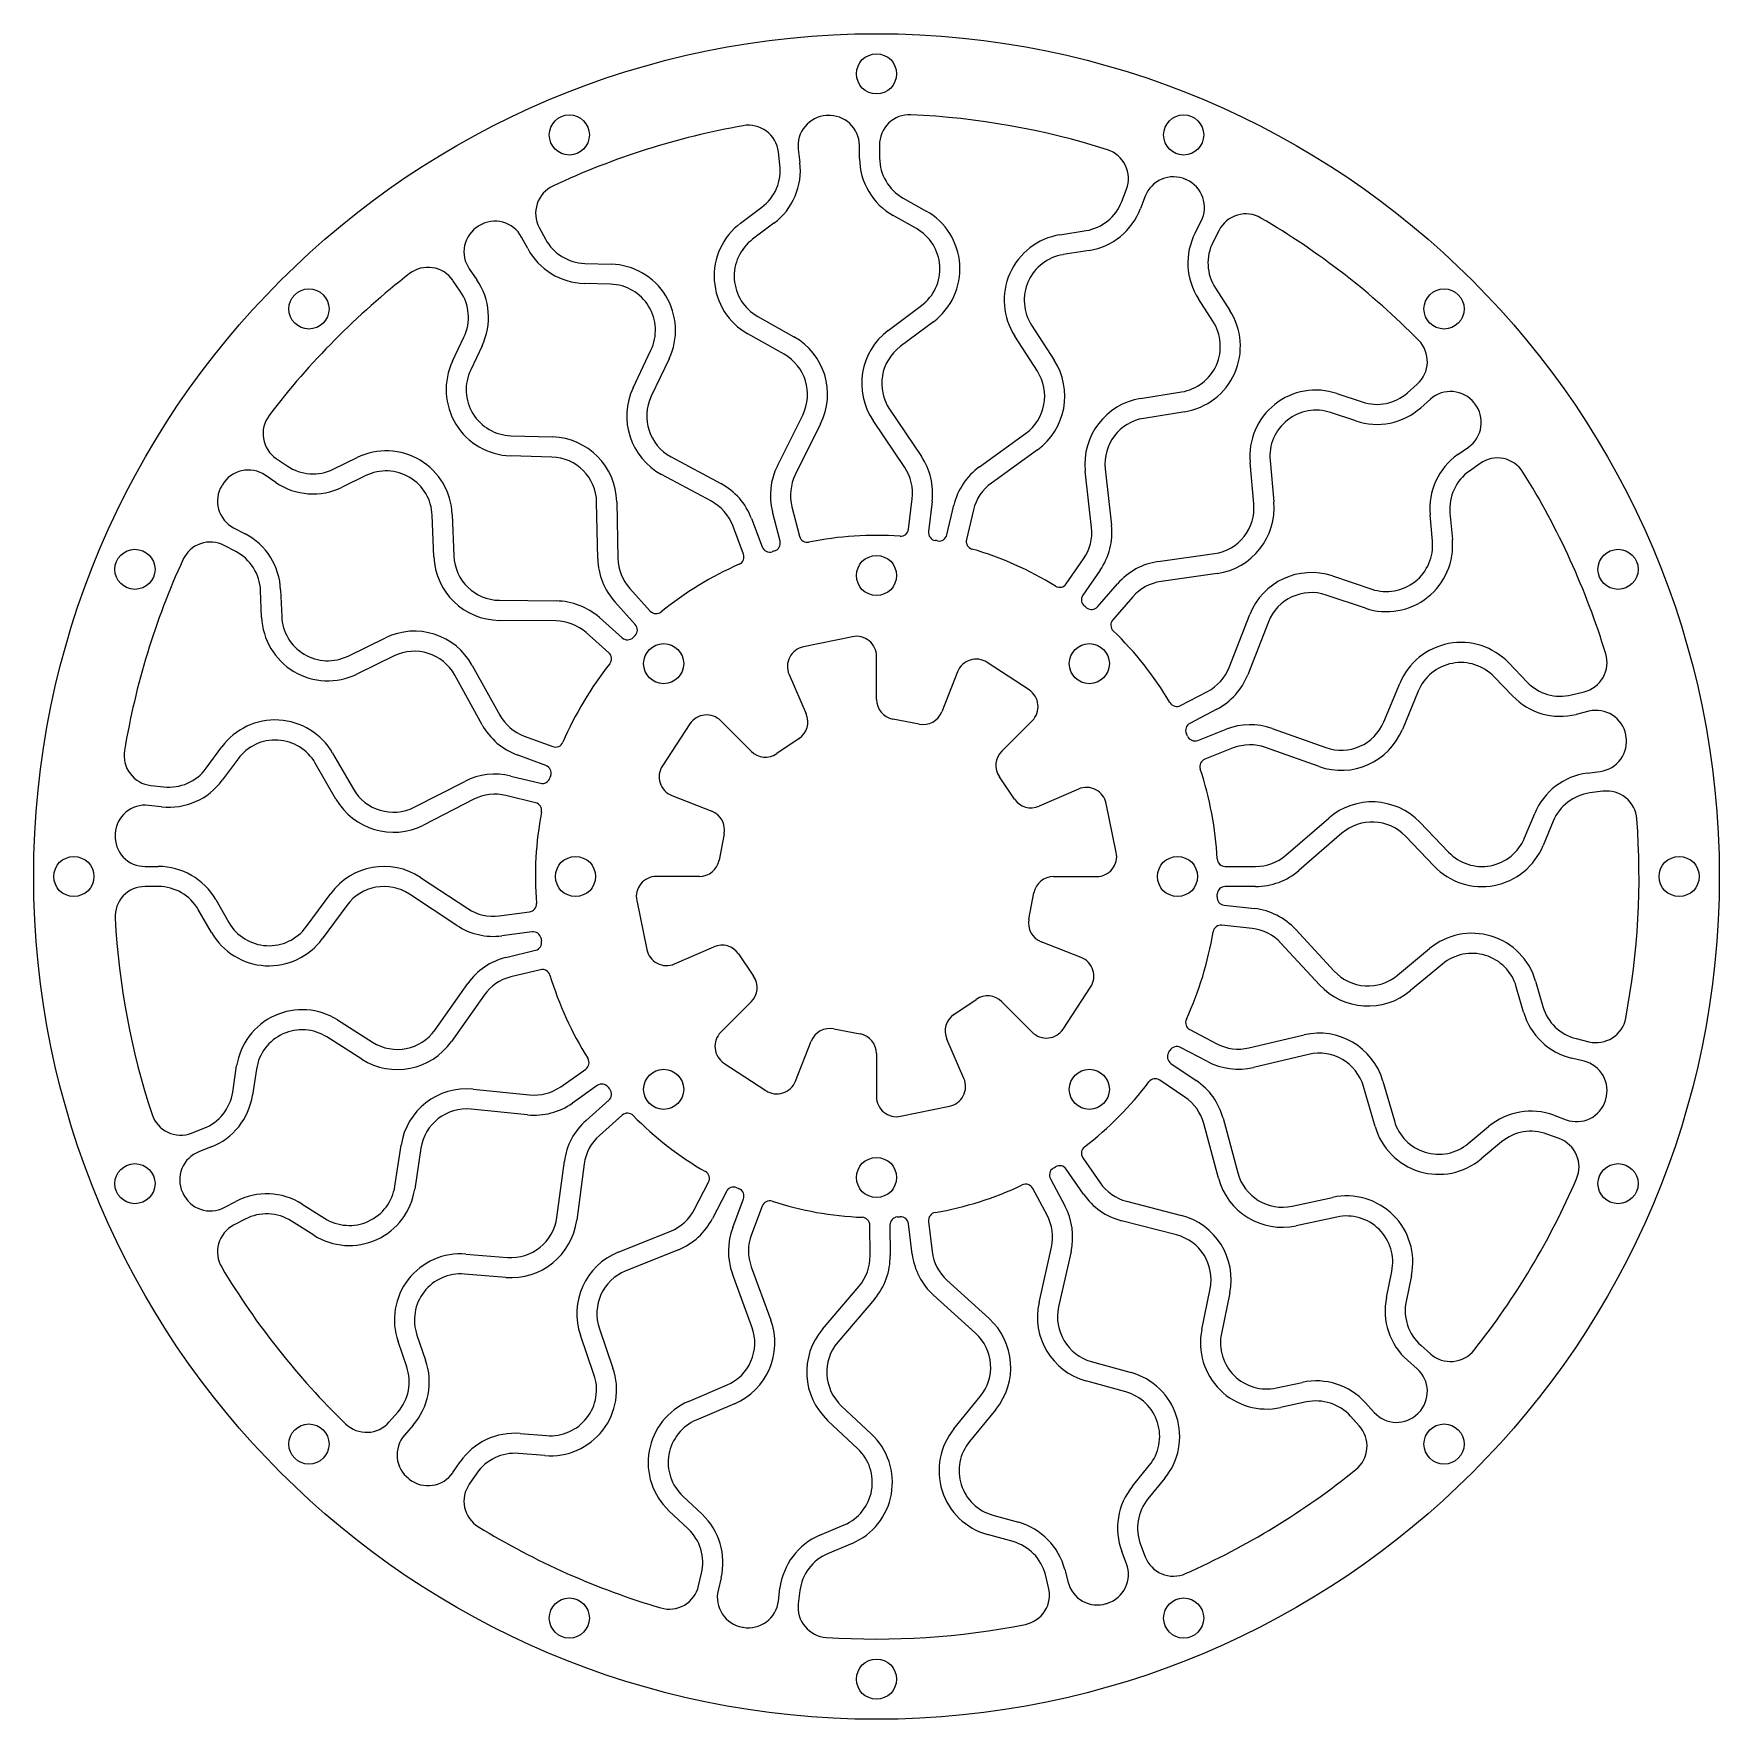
# Model space of a CAD drawing. Header units: metres. Extents: x -42 to 42, y -42 to 42.
import ezdxf

# ---------------------------------------------------------------- set-up
doc = ezdxf.new("R2010")
doc.units = ezdxf.units.M

msp = doc.modelspace()

# ---------------------------------------------------------------- linework, layer by layer
at = {"layer": 'PARAMETRIX'}
for p, q in [((-3.8966, 36.2397), (-3.8177, 35.59)), ((-0.8459, 35.7841), (-0.8523, 36.4386)), ((0.1477, 36.4483), (0.154, 35.7938)), ((-4.8104, 35.4694), (-4.8893, 36.1192)), ((1.3247, 33.8123), (2.4773, 33.1627)), ((12.224, 33.6421), (12.4561, 34.2541)), ((13.3911, 33.8995), (13.159, 33.2875)), ((-6.7716, 32.5584), (-5.7133, 33.3525)), ((1.9863, 32.2916), (0.8337, 32.9412)), ((-16.8076, 32.342), (-16.4978, 31.7654)), ((-5.1131, 32.5526), (-6.1714, 31.7585)), ((9.1347, 31.976), (10.4408, 32.1872)), ((15.8807, 32.0784), (16.1792, 32.6609)), ((17.0691, 32.2047), (16.7706, 31.6223)), ((-17.3788, 31.2922), (-17.6885, 31.8687)), ((10.6005, 31.2001), (9.2944, 30.9888)), ((-20.2917, 30.2778), (-19.9199, 29.7392)), ((-14.5404, 30.5549), (-13.218, 30.5154)), ((-20.7429, 29.1711), (-21.1147, 29.7097)), ((-13.2479, 29.5158), (-14.5703, 29.5554)), ((16.7654, 27.6697), (16.0467, 28.7805)), ((16.8863, 29.3237), (17.605, 28.2129)), ((-5.9202, 27.9151), (-4.1176, 26.8993)), ((0.5823, 27.2064), (2.2373, 28.4481)), ((-4.6085, 26.0281), (-6.4111, 27.0439)), ((2.8374, 27.6482), (1.1824, 26.4065)), ((8.0152, 25.1884), (6.8912, 26.9255)), ((7.7307, 27.4688), (8.8548, 25.7317)), ((-21.1266, 25.6821), (-20.5585, 26.877)), ((-19.6554, 26.4477), (-20.2234, 25.2528)), ((-12.1279, 24.3607), (-11.2394, 26.2293)), ((-10.3363, 25.7999), (-11.2248, 23.9313)), ((26.4581, 24.1078), (26.948, 24.5419)), ((13.159, 23.8195), (15.2015, 24.1498)), ((22.9484, 24.0682), (24.203, 23.6483)), ((27.6112, 23.7934), (27.1212, 23.3593)), ((-4.9401, 20.4685), (-3.6792, 22.9984)), ((1.4053, 20.3785), (-0.1742, 22.7228)), ((0.6552, 23.2816), (2.2346, 20.9373)), ((15.3612, 23.1626), (13.3187, 22.8323)), ((23.8857, 22.7), (22.631, 23.1199)), ((-18.2148, 21.9663), (-16.1467, 21.9046)), ((-2.7842, 22.5523), (-4.0451, 20.0224)), ((5.1379, 20.4197), (7.4301, 22.0738)), ((8.0153, 21.2629), (5.7231, 19.6088)), ((28.9692, 21.0239), (29.5043, 21.4009)), ((-29.9125, 20.8265), (-29.3702, 20.4599)), ((-27.0745, 20.2978), (-25.8852, 20.8773)), ((-16.1765, 20.9051), (-18.2446, 20.9668)), ((-10.2394, 20.9193), (-7.7514, 19.5775)), ((10.7147, 17.3912), (10.4056, 20.201)), ((11.3996, 20.3103), (11.7087, 17.5006)), ((18.8028, 18.5784), (18.6148, 20.6389)), ((19.6106, 20.7298), (19.7986, 18.6693)), ((30.0803, 20.5834), (29.5452, 20.2064)), ((-29.9303, 19.6315), (-30.4725, 19.9981)), ((-25.4471, 19.9784), (-26.6365, 19.3988)), ((-8.2261, 18.6973), (-10.714, 20.0391)), ((-13.8864, 15.8281), (-13.9456, 18.6543)), ((-12.9458, 18.6752), (-12.8866, 15.8491)), ((1.5982, 17.3103), (1.781, 18.8162)), ((2.7737, 18.6956), (2.5909, 17.1897)), ((3.5086, 17.0261), (3.8574, 18.5024)), ((-22.0597, 15.9342), (-22.1414, 18.0016)), ((-21.1421, 18.0411), (-21.0605, 15.9737)), ((-6.2323, 17.8432), (-5.6944, 16.4248)), ((-4.8057, 16.7064), (-5.183, 18.1757)), ((-4.2144, 18.4244), (-3.8371, 16.9551)), ((4.8306, 18.2725), (4.4818, 16.7962)), ((27.7038, 16.709), (27.5836, 18.0266)), ((28.5795, 18.1174), (28.6997, 16.7998)), ((-32.0382, 17.3796), (-31.4587, 17.0755)), ((-6.6294, 16.0702), (-7.1673, 17.4886)), ((-31.9234, 16.19), (-32.503, 16.4942)), ((14.0389, 15.693), (16.8373, 16.0925)), ((9.4596, 14.5848), (10.3213, 15.8332)), ((11.1443, 15.2651), (10.2826, 14.0167)), ((-29.6948, 14.284), (-29.6425, 12.9619)), ((-12.2939, 14.3555), (-11.277, 13.2298)), ((11.0192, 13.4454), (12.0141, 14.5905)), ((16.9786, 15.1025), (14.1802, 14.7031)), ((22.7212, 14.9758), (24.6832, 14.3191)), ((-30.6417, 12.9224), (-30.6941, 14.2444)), ((-18.7882, 13.7646), (-15.9616, 13.7328)), ((-12.0191, 12.5595), (-13.036, 13.6852)), ((12.769, 13.9346), (11.7741, 12.7895)), ((24.3658, 13.3708), (22.4038, 14.0275)), ((-15.9729, 12.7328), (-18.7995, 12.7647)), ((-13.8105, 12.9031), (-12.6751, 11.8971)), ((17.5695, 10.4198), (18.6016, 13.0514)), ((19.5325, 12.6862), (18.5004, 10.0547)), ((-26.3367, 10.9854), (-24.4768, 11.8918)), ((-13.3382, 11.1486), (-14.4737, 12.1546)), ((-1.2028, 11.9509), (-3.6424, 11.4457)), ((-24.0387, 10.9929), (-25.8986, 10.0864)), ((0, 8.8273), (0, 10.9717)), ((-20.1418, 10.5198), (-18.776, 8.0449)), ((4.0389, 10.2012), (3.2495, 8.2074)), ((7.6001, 9.3011), (5.5177, 10.6689)), ((31.5048, 10.6467), (32.4206, 9.6918)), ((-19.6515, 7.5618), (-21.0173, 10.0367)), ((-4.3574, 10.0693), (-3.5057, 8.1013)), ((25.2828, 7.7123), (26.0739, 9.6241)), ((26.9979, 9.2418), (26.2069, 7.3299)), ((31.6989, 8.9996), (30.7831, 9.9545)), ((15.1539, 8.5181), (16.4971, 9.223)), ((34.631, 9.0507), (35.2665, 9.2074)), ((-9.3011, 7.6001), (-10.6689, 5.5177)), ((-6.2418, 6.2418), (-7.7582, 7.7582)), ((2.1324, 7.5932), (0.8126, 7.845)), ((6.2418, 6.2418), (7.7582, 7.7582)), ((16.9619, 8.3376), (15.6187, 7.6326)), ((35.5058, 8.2364), (34.8703, 8.0798)), ((-17.557, 6.9979), (-16.1335, 6.4737)), ((-3.8614, 6.877), (-4.9726, 6.1219)), ((16.0054, 6.7844), (17.4185, 7.336)), ((19.7238, 7.3713), (22.3872, 6.4245)), ((-33.4061, 5.3906), (-32.6224, 6.4565)), ((-27.1046, 6.1494), (-26.0714, 4.3567)), ((-16.4791, 5.5353), (-17.9026, 6.0595)), ((17.7821, 6.4045), (16.369, 5.8529)), ((22.0523, 5.4822), (19.3888, 6.4291)), ((-31.8167, 5.8641), (-32.6005, 4.7982)), ((-26.9379, 3.8574), (-27.971, 5.65)), ((35.4213, 5.1531), (36.0702, 5.2382)), ((-36.1647, 4.54), (-35.5143, 4.4674)), ((-23.0329, 3.4567), (-20.5153, 4.742)), ((-18.225, 5.007), (-16.7521, 4.644)), ((6.877, 3.8614), (6.1219, 4.9726)), ((10.0693, 4.3574), (8.1013, 3.5057)), ((36.2003, 4.2467), (35.5514, 4.1616)), ((-35.6252, 3.4735), (-36.2757, 3.5461)), ((-20.0605, 3.8514), (-22.5782, 2.566)), ((-16.9914, 3.673), (-18.4643, 4.0361)), ((-10.2012, 4.0389), (-8.2074, 3.2495)), ((11.9509, 1.2028), (11.4457, 3.6424)), ((20.3993, 1.0613), (22.5362, 2.9118)), ((27.0782, 2.7013), (28.5103, 1.208)), ((32.2956, 1.9205), (32.8015, 3.143)), ((33.7255, 2.7606), (33.2196, 1.5381)), ((-7.5932, 2.1324), (-7.845, 0.8126)), ((23.1908, 2.1559), (21.054, 0.3054)), ((27.7886, 0.5159), (26.3565, 2.0092)), ((-36.4452, 0.5), (-35.7906, 0.5)), ((-8.8273, 0), (-10.9717, 0)), ((8.8273, 0), (10.9717, 0)), ((17.3767, 0.5), (18.8936, 0.5)), ((-35.7906, -0.5), (-36.4452, -0.5)), ((-22.7235, -0.0455), (-20.364, -1.6022)), ((7.5932, -2.1324), (7.845, -0.8126)), ((18.8936, -0.5), (17.3767, -0.5)), ((-33.1373, -2.7977), (-33.798, -1.6514)), ((-32.9316, -1.1521), (-32.2709, -2.2983)), ((-28.4251, -2.5122), (-27.1995, -0.8452)), ((-26.3938, -1.4376), (-27.6194, -3.1046)), ((-20.9147, -2.4369), (-23.2742, -0.8802)), ((-11.9509, -1.2028), (-11.4457, -3.6424)), ((17.3249, -1.4308), (18.8325, -1.5991)), ((-18.7981, -1.9628), (-17.294, -1.7654)), ((18.7216, -2.5929), (17.214, -2.4246)), ((-17.1639, -2.7569), (-18.6679, -2.9543)), ((10.2012, -4.0389), (8.2074, -3.2495)), ((22.074, -5.3939), (20.1557, -3.3178)), ((20.8901, -2.6391), (22.8085, -4.7153)), ((-18.4643, -4.0361), (-16.9914, -3.673)), ((-10.0693, -4.3574), (-8.1013, -3.5057)), ((-6.877, -3.8614), (-6.1219, -4.9726)), ((25.9709, -4.9207), (27.5598, -3.5954)), ((-16.7521, -4.644), (-18.225, -5.007)), ((28.2003, -4.3634), (26.6114, -5.6886)), ((-22.001, -7.6432), (-20.3691, -5.3351)), ((9.3011, -7.6001), (10.6689, -5.5177)), ((32.2503, -6.7625), (31.8832, -5.4914)), ((32.8439, -5.2138), (33.2111, -6.4849)), ((-19.5526, -5.9124), (-21.1845, -8.2205)), ((-6.2418, -6.2418), (-7.7582, -7.7582)), ((3.8614, -6.877), (4.9726, -6.1219)), ((6.2418, -6.2418), (7.7582, -7.7582)), ((-26.8577, -7.1511), (-25.1098, -8.2583)), ((-25.6449, -9.1031), (-27.3928, -7.9959)), ((-4.0389, -10.2012), (-3.2495, -8.2074)), ((-2.1324, -7.5932), (-0.8126, -7.845)), ((4.3574, -10.0693), (3.5057, -8.1013)), ((15.6187, -7.6326), (16.9619, -8.3376)), ((18.5559, -8.5403), (21.308, -7.8948)), ((34.8703, -8.0798), (35.5058, -8.2364)), ((0, -8.8273), (0, -10.9717)), ((16.4971, -9.223), (15.1539, -8.5181)), ((21.5363, -8.8684), (18.7843, -9.5138)), ((35.2665, -9.2074), (34.631, -9.0507)), ((-32.0848, -10.7514), (-31.8862, -9.4434)), ((-30.8975, -9.5935), (-31.0962, -10.9016)), ((-15.7327, -10.4739), (-14.4927, -9.6001)), ((-7.6001, -9.3011), (-5.5177, -10.6689)), ((14.6755, -9.3182), (15.9322, -10.1678)), ((-20.0995, -10.6004), (-17.2868, -10.8823)), ((-13.9167, -10.4176), (-15.1567, -11.2913)), ((15.3721, -10.9962), (14.1155, -10.1466)), ((24.8453, -12.4572), (24.2712, -10.4694)), ((25.232, -10.192), (25.8061, -12.1798)), ((-17.3866, -11.8773), (-20.1992, -11.5954)), ((-14.4737, -12.1546), (-13.3382, -11.1486)), ((1.2028, -11.9509), (3.6424, -11.4457)), ((-34.1321, -12.7867), (-33.5224, -12.5487)), ((-12.6751, -11.8971), (-13.8105, -12.9031)), ((17.0389, -15.0344), (16.3051, -12.3046)), ((17.2708, -12.045), (18.0046, -14.7748)), ((29.4888, -13.308), (30.5049, -12.4606)), ((33.7587, -11.8983), (34.3729, -12.1244)), ((-24.0017, -15.4343), (-23.6912, -13.3887)), ((31.1454, -13.2286), (30.1293, -14.076)), ((34.0274, -13.0628), (33.4132, -12.8367)), ((-33.1588, -13.4802), (-33.7685, -13.7182)), ((-22.7025, -13.5387), (-23.013, -15.5843)), ((-15.9289, -16.9921), (-15.5566, -14.1899)), ((10.2826, -14.0167), (11.1443, -15.2651)), ((-14.5653, -14.3217), (-14.9377, -17.1238)), ((8.6642, -15.0709), (9.3821, -16.4072)), ((10.3213, -15.8332), (9.4596, -14.5848)), ((-9.0631, -16.5855), (-8.3712, -15.2356)), ((-7.4813, -15.6917), (-8.1732, -17.0417)), ((8.5012, -16.8805), (7.7832, -15.5442)), ((-32.503, -16.4942), (-31.9234, -16.19)), ((-28.6241, -16.3242), (-27.5063, -17.0321)), ((-7.1673, -17.4886), (-6.6294, -16.0702)), ((-5.6944, -16.4248), (-6.2323, -17.8432)), ((12.4616, -16.1854), (15.1984, -16.8928)), ((20.7094, -16.4263), (22.7322, -15.9913)), ((-31.4587, -17.0755), (-32.0382, -17.3796)), ((-28.0414, -17.8769), (-29.1591, -17.169)), ((-0.3173, -18.8976), (-0.332, -17.3807)), ((0.6679, -17.3711), (0.6826, -18.8879)), ((1.781, -18.8162), (1.5982, -17.3103)), ((2.5909, -17.1897), (2.7737, -18.6956)), ((14.9481, -17.861), (12.2113, -17.1536)), ((22.9424, -16.9689), (20.9196, -17.404)), ((-12.871, -18.7269), (-10.2495, -17.6694)), ((8.1004, -21.2307), (8.7192, -18.4725)), ((-20.458, -18.8134), (-18.3958, -18.9815)), ((-9.8754, -18.5968), (-12.4968, -19.6543)), ((9.695, -18.6914), (9.0761, -21.4496)), ((-18.477, -19.9782), (-20.5392, -19.8101)), ((-6.2078, -22.4483), (-7.1803, -19.7941)), ((-6.2413, -19.4501), (-5.2688, -22.1042)), ((3.5125, -20.1227), (5.607, -22.0209)), ((25.4136, -20.9753), (25.6792, -19.6792)), ((26.6588, -19.8799), (26.3932, -21.1761)), ((-2.6939, -22.5633), (-0.8641, -20.4086)), ((4.9355, -22.7619), (2.8409, -20.8636)), ((16.2103, -22.5765), (16.6257, -20.5496)), ((17.6054, -20.7504), (17.1899, -22.7773)), ((-0.1019, -21.0559), (-1.9316, -23.2106)), ((-13.8103, -22.5383), (-13.1346, -24.4939)), ((-23.4132, -24.4305), (-23.8452, -23.1799)), ((-22.9, -22.8534), (-22.4681, -24.104)), ((-14.0798, -24.8205), (-14.7555, -22.8649)), ((27.1212, -23.3593), (27.6112, -23.7934)), ((10.7035, -24.1689), (12.6968, -24.7237)), ((26.948, -24.5419), (26.4581, -24.1078)), ((12.4286, -25.6871), (10.4354, -25.1323)), ((-9.3716, -26.1657), (-7.4675, -25.3562)), ((3.8617, -27.5238), (5.1715, -25.9221)), ((19.9265, -25.4877), (21.22, -25.2097)), ((-24.2802, -27.184), (-23.851, -26.6899)), ((-7.0763, -26.2765), (-8.9804, -27.086)), ((-1.7543, -26.3747), (-0.2472, -27.7923)), ((5.9456, -26.5552), (4.6358, -28.1569)), ((21.4302, -26.1873), (20.1367, -26.4654)), ((24.3625, -26.2238), (24.8012, -26.7095)), ((-23.0961, -27.3458), (-23.5253, -27.8399)), ((-0.9324, -28.5207), (-2.4395, -27.1031)), ((24.0591, -27.3799), (23.6204, -26.8942)), ((-17.7591, -27.7566), (-16.4404, -27.864)), ((-21.1147, -29.7097), (-20.7429, -29.1711)), ((-16.5216, -28.8607), (-17.8403, -28.7533)), ((12.7549, -30.383), (13.5924, -29.3588)), ((-19.9199, -29.7392), (-20.2917, -30.2778)), ((14.3665, -29.9918), (13.529, -31.016)), ((-9.6565, -30.8779), (-8.6928, -31.7844)), ((-9.378, -32.5128), (-10.3417, -31.6062)), ((5.7993, -31.8286), (7.0739, -32.1835)), ((-2.8258, -32.8303), (-1.6082, -32.3126)), ((-1.2169, -33.2329), (-2.4345, -33.7506)), ((6.8057, -33.1468), (5.5311, -32.7919)), ((13.159, -33.2875), (13.3911, -33.8995)), ((12.4561, -34.2541), (12.224, -33.6421)), ((-8.866, -35.3538), (-8.7156, -34.7168)), ((-7.7423, -34.9468), (-7.8928, -35.5837)), ((8.5793, -35.4245), (8.4165, -34.7906)), ((9.3851, -34.5419), (9.5478, -35.1758)), ((-4.8893, -36.1192), (-4.8104, -35.4694)), ((-3.8177, -35.59), (-3.8966, -36.2397))]:
    msp.add_line(p, q, dxfattribs=at)
for centre, radius in [((0, 0), 42), ((0, 40), 1), ((-15.3073, 36.9552), 1), ((15.3073, 36.9552), 1), ((-28.2843, 28.2843), 1), ((28.2843, 28.2843), 1), ((-36.9552, 15.3073), 1), ((0, 15), 1), ((36.9552, 15.3073), 1), ((-10.6066, 10.6066), 1), ((10.6066, 10.6066), 1), ((-40, 0), 1), ((-15, 0), 1), ((15, 0), 1), ((40, 0), 1), ((-10.6066, -10.6066), 1), ((10.6066, -10.6066), 1), ((0, -15), 1), ((-36.9552, -15.3073), 1), ((36.9552, -15.3073), 1), ((-28.2843, -28.2843), 1), ((28.2843, -28.2843), 1), ((-15.3073, -36.9552), 1), ((15.3073, -36.9552), 1), ((0, -40), 1)]:
    msp.add_circle(centre, radius, dxfattribs=at)
for centre, radius, start, end in [((-2.4076, 36.4205), 1.5, 93.782, 186.9231), ((0, 0), 38, 93.6949, 93.782), ((-2.3522, 36.4241), 1.5, 0.5538, 93.6949), ((1.6476, 36.4628), 1.5, 87.4128, 180.5538), ((0, 0), 38, 72.3718, 87.4128), ((0, 0), 38, 100.0641, 115.1051), ((-6.3784, 35.9384), 1.5, 6.9231, 100.0641), ((11.0536, 34.786), 1.5, 339.2308, 72.3718), ((-7.0937, 35.1922), 2.3, 306.8817, 6.9231), ((-7.0937, 35.1922), 3.3, 306.8817, 6.9231), ((2.4539, 35.816), 3.3, 180.5538, 240.5952), ((2.4539, 35.816), 2.3, 180.5538, 240.5952), ((14.7937, 33.3676), 1.5, 66.0897, 159.2308), ((0, 0), 38, 66.0026, 66.0897), ((14.8444, 33.3451), 1.5, 332.8615, 66.0026), ((-15.4862, 33.0519), 1.5, 115.1051, 208.2462), ((10.0735, 34.4577), 2.3, 279.1894, 339.2308), ((0.857, 30.2879), 3.3, 306.8782, 60.5952), ((10.0735, 34.4577), 3.3, 279.1894, 339.2308), ((18.404, 31.5205), 1.5, 59.7205, 152.8615), ((0, 0), 38, 44.6795, 59.7205), ((-19.0572, 31.1299), 1.5, 121.4743, 214.6154), ((0, 0), 38, 121.3872, 121.4743), ((-19.0099, 31.1588), 1.5, 28.2462, 121.3872), ((-4.791, 29.9188), 3.3, 126.8817, 240.5987), ((0.857, 30.2879), 2.3, 306.8782, 60.5952), ((9.6617, 28.7183), 3.3, 99.1894, 212.9064), ((18.8174, 30.5731), 3.3, 152.8615, 212.9029), ((-14.4717, 32.8539), 3.3, 208.2462, 268.2875), ((-14.4717, 32.8539), 2.3, 208.2462, 268.2875), ((-4.791, 29.9188), 2.3, 126.8817, 240.5987), ((18.8174, 30.5731), 2.3, 152.8615, 212.9029), ((-22.3492, 28.8577), 1.5, 34.6154, 127.7565), ((-13.3166, 27.2169), 3.3, 334.5705, 88.2875), ((9.6617, 28.7183), 2.3, 99.1894, 212.9064), ((0, 0), 38, 127.7565, 142.7974), ((-22.6358, 27.8645), 3.3, 334.574, 34.6154), ((-13.3166, 27.2169), 2.3, 334.5705, 88.2875), ((-22.6358, 27.8645), 2.3, 334.574, 34.6154), ((14.8344, 26.4203), 3.3, 279.1859, 32.9029), ((-5.7376, 24.0243), 3.3, 333.5077, 60.5987), ((2.5627, 24.5667), 3.3, 126.8782, 213.9693), ((14.8344, 26.4203), 2.3, 279.1859, 32.9029), ((2.5627, 24.5667), 2.3, 126.8782, 213.9693), ((25.9534, 25.6646), 1.5, 311.5385, 44.6795), ((-18.1462, 24.2653), 3.3, 154.574, 268.291), ((-18.1462, 24.2653), 2.3, 154.574, 268.291), ((-5.7376, 24.0243), 2.3, 333.5077, 60.5987), ((6.0842, 23.9389), 3.3, 305.8154, 32.9064), ((-9.1476, 22.9437), 3.3, 154.5705, 241.6616), ((6.0842, 23.9389), 2.3, 305.8154, 32.9064), ((-9.1476, 22.9437), 2.3, 154.5705, 241.6616), ((13.6858, 20.5618), 3.3, 99.1859, 186.277), ((21.9011, 20.9388), 3.3, 71.4971, 185.2141), ((24.9329, 25.8294), 2.3, 251.4971, 311.5385), ((28.6058, 22.6706), 1.5, 38.3974, 131.5385), ((28.6403, 22.6271), 1.5, 305.1692, 38.3103), ((0, 0), 38, 38.3103, 38.3974), ((-29.0723, 22.0692), 1.5, 142.7974, 235.9385), ((13.6858, 20.5618), 2.3, 99.1859, 186.277), ((21.9011, 20.9388), 2.3, 71.4971, 185.2141), ((24.9329, 25.8294), 3.3, 251.4971, 311.5385), ((-16.2451, 18.6061), 3.3, 1.2, 88.291), ((-24.4396, 17.9108), 3.3, 2.2629, 115.9798), ((30.87, 18.3263), 3.3, 125.1692, 185.2106), ((-31.3127, 18.7554), 1.5, 55.9385, 149.0795), ((-28.082, 22.3654), 2.3, 235.9385, 295.9798), ((-24.4396, 17.9108), 2.3, 2.2629, 115.9798), ((-16.2451, 18.6061), 2.3, 1.2, 88.291), ((-1.9866, 18.9964), 3.3, 153.5077, 194.4), ((-0.5022, 19.0934), 2.3, 353.0769, 33.9693), ((-0.5022, 19.0934), 3.3, 353.0769, 33.9693), ((7.069, 17.7437), 3.3, 125.8154, 166.7077), ((30.87, 18.3263), 2.3, 125.1692, 185.2106), ((30.9442, 19.3573), 1.5, 32.0282, 125.1692), ((-31.3411, 18.7078), 1.5, 149.1666, 242.3077), ((0, 0), 38, 149.0795, 149.1666), ((-28.082, 22.3654), 3.3, 235.9385, 295.9798), ((-9.3178, 16.673), 3.3, 20.7692, 61.6616), ((-1.9866, 18.9964), 2.3, 153.5077, 194.4), ((7.069, 17.7437), 2.3, 125.8154, 166.7077), ((0, 0), 38, 16.9872, 32.0282), ((-9.3178, 16.673), 2.3, 20.7692, 61.6616), ((16.5123, 18.3694), 2.3, 278.123, 5.2141), ((16.5123, 18.3694), 3.3, 278.123, 5.2141), ((-32.9923, 14.1535), 3.3, 2.2664, 62.3077), ((-3.4497, 17.0546), 0.4, 194.4, 281.4351), ((0, 0), 17, 86.0418, 101.4351), ((1.2011, 17.3585), 0.4, 266.0418, 353.0769), ((2.988, 17.1415), 0.4, 173.0769, 260.112), ((3.1193, 17.1181), 0.4, 259.6726, 346.7077), ((8.4285, 17.1398), 2.3, 325.3846, 6.277), ((8.4285, 17.1398), 3.3, 325.3846, 6.277), ((-33.2, 15.166), 1.5, 62.3077, 155.4488), ((-32.9923, 14.1535), 2.3, 2.2664, 62.3077), ((-18.7622, 16.0645), 2.3, 182.2629, 269.3539), ((-7.0034, 15.9284), 0.4, 293.7341, 20.7692), ((-5.3204, 16.5666), 0.4, 200.7692, 287.8043), ((0, 0), 17, 107.3649, 107.8043), ((-5.1931, 16.607), 0.4, 287.3649, 14.4), ((0, 0), 17, 79.6726, 80.112), ((4.8711, 16.7043), 0.4, 166.7077, 253.7428), ((0, 0), 17, 58.3495, 73.7428), ((25.4133, 16.5001), 3.3, 251.4936, 5.2106), ((25.4133, 16.5001), 2.3, 251.4936, 5.2106), ((0, 0), 38, 155.4488, 170.4897), ((-18.7622, 16.0645), 3.3, 182.2629, 269.3539), ((-10.5871, 15.8972), 3.3, 181.2, 222.0923), ((-10.5871, 15.8972), 2.3, 181.2, 222.0923), ((0, 0), 17, 113.7341, 129.1274), ((14.5052, 12.4261), 3.3, 98.123, 139.0154), ((21.6738, 11.8465), 3.3, 71.4936, 158.5846), ((9.1304, 14.812), 0.4, 238.3495, 325.3846), ((14.5052, 12.4261), 2.3, 98.123, 139.0154), ((-15.9988, 10.433), 3.3, 48.4615, 89.3539), ((10.6118, 13.7895), 0.4, 145.3846, 232.4197), ((0, 0), 17, 51.9803, 52.4197), ((10.7172, 13.7077), 0.4, 231.9803, 319.0154), ((21.6738, 11.8465), 2.3, 71.4936, 158.5846), ((-27.3443, 13.0529), 3.3, 182.2664, 295.9833), ((-27.3443, 13.0529), 2.3, 182.2664, 295.9833), ((-15.9988, 10.433), 2.3, 48.4615, 89.3539), ((-10.9802, 13.498), 0.4, 222.0923, 309.1274), ((12.076, 12.5272), 0.4, 139.0154, 226.0505), ((-23.031, 8.9254), 3.3, 28.8923, 115.9833), ((-12.4098, 12.1965), 0.4, 228.4615, 315.4966), ((0, 0), 17, 135.0572, 135.4966), ((-12.3159, 12.2914), 0.4, 315.0572, 42.0923), ((-1, 10.9717), 1, 0, 101.7), ((0, 0), 17, 30.6572, 46.0505), ((-23.031, 8.9254), 2.3, 28.8923, 115.9833), ((-13.6035, 10.8492), 0.4, 321.4264, 48.4615), ((-3.4396, 10.4665), 1, 101.7, 203.4), ((29.1232, 8.3624), 3.3, 43.8048, 157.5218), ((34.9075, 10.6638), 1.5, 283.8462, 16.9872), ((0, 0), 17, 141.4264, 156.8197), ((4.9687, 9.8331), 1, 56.7, 158.4), ((15.4283, 11.2596), 2.3, 297.6923, 338.5846), ((29.1232, 8.3624), 2.3, 43.8048, 157.5218), ((7.0511, 8.4653), 1, 315, 56.7), ((15.4283, 11.2596), 3.3, 297.6923, 338.5846), ((34.0805, 11.2839), 2.3, 223.8048, 283.8462), ((1, 8.8273), 1, 180, 259.2), ((14.9681, 8.8723), 0.4, 210.6572, 297.6923), ((34.0805, 11.2839), 3.3, 223.8048, 283.8462), ((-29.9637, 4.5016), 3.3, 29.9552, 143.6721), ((-16.7623, 9.1562), 3.3, 208.8923, 249.7846), ((-16.7623, 9.1562), 2.3, 208.8923, 249.7846), ((-8.4653, 7.0511), 1, 45, 146.7), ((-4.4235, 7.7041), 1, 304.2, 23.4), ((2.3198, 8.5755), 1, 259.2, 338.4), ((15.8046, 7.2784), 0.4, 117.6923, 204.7274), ((18.6184, 4.2619), 3.3, 70.4307, 111.3231), ((23.1576, 8.5916), 2.3, 250.4307, 337.5218), ((35.8648, 6.78), 1.5, 10.7051, 103.8462), ((-29.9637, 4.5016), 2.3, 29.9552, 143.6721), ((0, 0), 17, 24.288, 24.7274), ((15.8599, 7.157), 0.4, 204.288, 291.3231), ((23.1576, 8.5916), 3.3, 250.4307, 337.5218), ((35.875, 6.7255), 1.5, 277.4769, 10.618), ((0, 0), 38, 10.618, 10.7051), ((-35.9983, 6.0307), 1.5, 170.4897, 263.6308), ((-15.9953, 6.8491), 0.4, 249.7846, 336.8197), ((-5.5347, 6.9489), 1, 225, 304.2), ((6.9489, 5.5347), 1, 135, 214.2), ((18.6184, 4.2619), 2.3, 70.4307, 111.3231), ((-35.2591, 6.7532), 2.3, 263.6308, 323.6721), ((-19.0147, 1.8029), 3.3, 76.1538, 117.0462), ((-16.6173, 5.16), 0.4, 342.7495, 69.7846), ((0, 0), 17, 162.7495, 163.1889), ((-9.8331, 4.9687), 1, 146.7, 248.4), ((16.5144, 5.4802), 0.4, 111.3231, 198.3582), ((0, 0), 17, 2.9649, 18.3582), ((35.8507, 1.8811), 3.3, 97.4769, 157.5183), ((-35.2591, 6.7532), 3.3, 263.6308, 323.6721), ((-24.0787, 5.5052), 2.3, 209.9552, 297.0462), ((-16.6564, 5.0324), 0.4, 256.1538, 343.1889), ((10.4665, 3.4396), 1, 11.7, 113.4), ((36.3955, 2.7595), 1.5, 4.3359, 97.4769), ((-36.4421, 2.0554), 1.5, 83.6308, 176.7718), ((-24.0787, 5.5052), 3.3, 209.9552, 297.0462), ((-19.0147, 1.8029), 2.3, 76.1538, 117.0462), ((-17.0872, 3.2847), 0.4, 349.1187, 76.1538), ((7.7041, 4.4235), 1, 214.2, 293.4), ((24.6965, 0.4172), 3.3, 43.8013, 130.8923), ((35.8507, 1.8811), 2.3, 97.4769, 157.5183), ((0, 0), 17, 169.1187, 184.512), ((-8.5755, 2.3198), 1, 349.2, 68.4), ((24.6965, 0.4172), 2.3, 43.8013, 130.8923), ((0, 0), 38, 349.2949, 4.3359), ((-36.4452, 2), 1.5, 176.8589, 270), ((0, 0), 38, 176.7718, 176.8589), ((30.1703, 2.8), 2.3, 223.8013, 337.5183), ((10.9717, 1), 1, 270, 11.7), ((17.3767, 0.9), 0.4, 182.9649, 270), ((18.8936, 2.8), 2.3, 270, 310.8923), ((30.1703, 2.8), 3.3, 223.8013, 337.5183), ((-35.7906, -2.8), 3.3, 29.9587, 90), ((-24.5408, -2.8), 3.3, 56.5846, 143.6756), ((-10.9717, -1), 1, 90, 191.7), ((-8.8273, 1), 1, 270, 349.2), ((8.8273, -1), 1, 90, 169.2), ((18.8936, 2.8), 3.3, 270, 310.8923), ((-36.4452, -2), 1.5, 90, 183.1411), ((-35.7906, -2.8), 2.3, 29.9587, 90), ((-24.5408, -2.8), 2.3, 56.5846, 143.6756), ((17.3767, -0.9), 0.4, 90, 177.0351), ((-19.0974, 0.3176), 2.3, 236.5846, 277.4769), ((-17.3461, -1.3688), 0.4, 277.4769, 4.512), ((17.3693, -1.0332), 0.4, 176.5957, 263.6308), ((0, 0), 17, 356.5957, 357.0351), ((18.4664, -4.8787), 3.3, 42.7384, 83.6308), ((0, 0), 38, 183.1411, 198.182), ((-30.2782, -1.1498), 2.3, 209.9587, 323.6756), ((-19.0974, 0.3176), 3.3, 236.5846, 277.4769), ((8.5755, -2.3198), 1, 169.2, 248.4), ((17.1696, -2.8221), 0.4, 83.6308, 170.6659), ((-30.2782, -1.1498), 3.3, 209.9587, 323.6756), ((-17.1118, -3.1535), 0.4, 10.4418, 97.4769), ((-17.0872, -3.2847), 0.4, 283.8462, 10.8813), ((0, 0), 17, 190.4418, 190.8813), ((0, 0), 17, 335.2726, 350.6659), ((18.4664, -4.8787), 2.3, 42.7384, 83.6308), ((29.6735, -6.1297), 3.3, 16.1125, 129.8295), ((-17.6746, -7.2402), 3.3, 103.8462, 144.7385), ((-10.4665, -3.4396), 1, 191.7, 293.4), ((-7.7041, -4.4235), 1, 34.2, 113.4), ((9.8331, -4.9687), 1, 326.7, 68.4), ((29.6735, -6.1297), 2.3, 16.1125, 129.8295), ((-17.6746, -7.2402), 2.3, 103.8462, 144.7385), ((-16.6564, -5.0324), 0.4, 16.8111, 103.8462), ((0, 0), 17, 196.8111, 212.2043), ((-6.9489, -5.5347), 1, 315, 34.2), ((24.4978, -3.1544), 2.3, 222.7384, 309.8295), ((24.4978, -3.1544), 3.3, 222.7384, 309.8295), ((-28.6236, -9.9389), 3.3, 57.6475, 171.3644), ((5.5347, -6.9489), 1, 45, 124.2), ((35.4207, -5.8466), 2.3, 196.1125, 256.1538), ((4.4235, -7.7041), 1, 124.2, 203.4), ((15.8046, -7.2784), 0.4, 155.2726, 242.3077), ((35.4207, -5.8466), 3.3, 196.1125, 256.1538), ((35.8648, -6.78), 1.5, 256.1538, 349.2949), ((-28.6236, -9.9389), 2.3, 57.6475, 171.3644), ((-23.879, -6.3154), 3.3, 237.6475, 324.7385), ((-23.879, -6.3154), 2.3, 237.6475, 324.7385), ((-7.0511, -8.4653), 1, 135, 236.7), ((-2.3198, -8.5755), 1, 79.2, 158.4), ((-1, -8.8273), 1, 0, 79.2), ((8.4653, -7.0511), 1, 225, 326.7), ((18.0307, -6.301), 2.3, 242.3077, 283.2), ((22.0615, -11.1076), 3.3, 16.109, 103.2), ((-14.7231, -9.2732), 0.4, 305.1692, 32.2043), ((14.8996, -8.9868), 0.4, 148.9034, 235.9385), ((0, 0), 17, 328.9034, 329.3428), ((14.9681, -8.8723), 0.4, 62.3077, 149.3428), ((18.0307, -6.301), 3.3, 242.3077, 283.2), ((22.0615, -11.1076), 2.3, 16.109, 103.2), ((34.9075, -10.6638), 1.5, 343.0128, 76.1538), ((3.4396, -10.4665), 1, 281.7, 23.4), ((13.8914, -10.478), 0.4, 55.9385, 142.9736), ((-34.3587, -10.4061), 2.3, 291.3231, 351.3644), ((-34.3587, -10.4061), 3.3, 291.3231, 351.3644), ((-20.4286, -13.8839), 3.3, 84.2769, 171.3679), ((-17.0575, -8.5937), 2.3, 264.2769, 305.1692), ((-13.6863, -10.7446), 0.4, 38.1341, 125.1692), ((0, 0), 17, 218.1341, 218.5736), ((-13.6035, -10.8492), 0.4, 311.5385, 38.5736), ((-4.9687, -9.8331), 1, 236.7, 338.4), ((0, 0), 17, 307.5803, 322.9736), ((14.084, -12.9016), 3.3, 15.0461, 55.9385), ((-20.4286, -13.8839), 2.3, 84.2769, 171.3679), ((-17.0575, -8.5937), 3.3, 264.2769, 305.1692), ((1, -10.9717), 1, 180, 281.7), ((14.084, -12.9016), 2.3, 15.0461, 55.9385), ((32.6184, -14.995), 3.3, 69.7846, 129.826), ((34.8913, -10.7168), 1.5, 249.7846, 342.9257), ((0, 0), 38, 342.9257, 343.0128), ((-34.6776, -11.3893), 1.5, 198.182, 291.3231), ((-12.2854, -14.6246), 3.3, 131.5385, 172.4308), ((-12.4098, -12.1965), 0.4, 44.5034, 131.5385), ((0, 0), 17, 224.5034, 239.8966), ((28.0157, -11.5416), 3.3, 196.109, 309.826), ((28.0157, -11.5416), 2.3, 196.109, 309.826), ((-12.2854, -14.6246), 2.3, 131.5385, 172.4308), ((32.6184, -14.995), 2.3, 69.7846, 129.826), ((33.5091, -14.4704), 1.5, 336.6435, 69.7846), ((-33.2231, -15.1155), 1.5, 111.3231, 204.4641), ((10.6118, -13.7895), 0.4, 127.5803, 214.6154), ((-8.7272, -15.0531), 0.4, 332.8615, 59.8966), ((9.0165, -14.8816), 0.4, 121.2111, 208.2462), ((0, 0), 17, 301.2111, 301.6505), ((9.1304, -14.812), 0.4, 34.6154, 121.6505), ((20.2258, -14.1777), 3.3, 195.0461, 282.1371), ((20.2258, -14.1777), 2.3, 195.0461, 282.1371), ((0, 0), 38, 321.6026, 336.6435), ((0, 0), 38, 204.4641, 204.5512), ((-33.2, -15.166), 1.5, 204.5512, 297.6923), ((-30.3898, -19.112), 3.3, 57.651, 117.6923), ((-26.2757, -15.0891), 3.3, 237.651, 351.3679), ((-26.2757, -15.0891), 2.3, 237.651, 351.3679), ((-7.1253, -15.8742), 0.4, 65.8264, 152.8615), ((0, 0), 17, 245.8264, 246.2659), ((-7.0034, -15.9284), 0.4, 339.2308, 66.2659), ((0, 0), 17, 279.888, 295.2813), ((7.4309, -15.7335), 0.4, 28.2462, 115.2813), ((13.0372, -13.9586), 3.3, 214.6154, 255.5077), ((13.0372, -13.9586), 2.3, 214.6154, 255.5077), ((23.426, -19.2175), 3.3, 348.4202, 102.1371), ((-11.1099, -15.5364), 2.3, 291.9692, 332.8615), ((-5.3204, -16.5666), 0.4, 72.1957, 159.2308), ((0, 0), 17, 252.1957, 267.5889), ((2.988, -17.1415), 0.4, 99.888, 186.9231), ((6.475, -17.969), 3.3, 347.3538, 28.2462), ((-31.3411, -18.7078), 1.5, 117.6923, 210.8334), ((-30.3898, -19.112), 2.3, 57.651, 117.6923), ((-18.2089, -16.6891), 3.3, 265.3398, 352.4308), ((-18.2089, -16.6891), 2.3, 265.3398, 352.4308), ((-11.1099, -15.5364), 3.3, 291.9692, 332.8615), ((-4.0817, -18.6588), 3.3, 159.2308, 200.1231), ((-0.732, -17.3846), 0.4, 0.5538, 87.5889), ((1.0679, -17.3672), 0.4, 93.5187, 180.5538), ((0, 0), 17, 273.5187, 273.9582), ((1.2011, -17.3585), 0.4, 6.9231, 93.9582), ((6.475, -17.969), 2.3, 347.3538, 28.2462), ((14.3726, -20.0878), 3.3, 348.4167, 75.5077), ((23.426, -19.2175), 2.3, 348.4202, 102.1371), ((-4.0817, -18.6588), 2.3, 159.2308, 200.1231), ((14.3726, -20.0878), 2.3, 348.4167, 75.5077), ((-20.7261, -22.1025), 3.3, 85.3398, 199.0567), ((-11.6364, -21.7872), 3.3, 111.9692, 199.0602), ((-2.6172, -18.9198), 2.3, 319.6615, 0.5538), ((-2.6172, -18.9198), 3.3, 319.6615, 0.5538), ((5.057, -18.4184), 3.3, 186.9231, 227.8154), ((5.057, -18.4184), 2.3, 186.9231, 227.8154), ((0, 0), 38, 210.8334, 225.8743), ((-20.7261, -22.1025), 2.3, 85.3398, 199.0567), ((-11.6364, -21.7872), 2.3, 111.9692, 199.0602), ((28.6464, -21.6378), 3.3, 168.4202, 228.4615), ((11.3203, -21.9531), 3.3, 167.3538, 254.4448), ((11.3203, -21.9531), 2.3, 167.3538, 254.4448), ((28.6464, -21.6378), 2.3, 168.4202, 228.4615), ((-8.3674, -23.2396), 2.3, 293.0321, 20.1231), ((-8.3674, -23.2396), 3.3, 293.0321, 20.1231), ((-0.1785, -24.6994), 3.3, 139.6615, 226.7525), ((3.391, -24.4661), 3.3, 320.7244, 47.8154), ((19.4431, -23.2391), 3.3, 168.4167, 282.1336), ((-0.1785, -24.6994), 2.3, 139.6615, 226.7525), ((3.391, -24.4661), 2.3, 320.7244, 47.8154), ((19.4431, -23.2391), 2.3, 168.4167, 282.1336), ((-25.5872, -25.1814), 3.3, 319.0154, 19.0567), ((28.6058, -22.6706), 1.5, 228.4615, 321.6026), ((-25.5872, -25.1814), 2.3, 319.0154, 19.0567), ((-16.2537, -25.5716), 3.3, 265.3433, 19.0602), ((-16.2537, -25.5716), 2.3, 265.3433, 19.0602), ((11.8119, -27.9029), 3.3, 320.7279, 74.4448), ((21.9136, -28.4359), 3.3, 42.0923, 102.1336), ((25.9534, -25.6646), 1.5, 315.3205, 48.4615), ((11.8119, -27.9029), 2.3, 320.7279, 74.4448), ((-8.0805, -29.2027), 3.3, 113.0321, 226.749), ((21.9136, -28.4359), 2.3, 42.0923, 102.1336), ((25.9143, -25.7041), 1.5, 222.0923, 315.2334), ((0, 0), 38, 315.2334, 315.3205), ((-25.4126, -26.2002), 1.5, 225.8743, 319.0154), ((-8.0805, -29.2027), 2.3, 113.0321, 226.749), ((6.4162, -29.6129), 3.3, 140.7244, 254.4413), ((22.946, -28.3854), 1.5, 308.9512, 42.0923), ((-22.393, -28.8236), 1.5, 139.0154, 232.1565), ((-18.027, -31.0457), 3.3, 85.3433, 145.3846), ((-2.5082, -30.196), 2.3, 293.0356, 46.7525), ((-2.5082, -30.196), 3.3, 293.0356, 46.7525), ((6.4162, -29.6129), 2.3, 140.7244, 254.4413), ((-18.027, -31.0457), 2.3, 85.3433, 145.3846), ((0, 0), 38, 232.1565, 232.2435), ((-22.3492, -28.8577), 1.5, 232.2435, 325.3846), ((0, 0), 38, 293.9103, 308.9512), ((-19.0572, -31.1299), 1.5, 145.3846, 238.5257), ((15.3096, -32.4719), 3.3, 140.7279, 200.7692), ((15.3096, -32.4719), 2.3, 140.7279, 200.7692), ((-10.9539, -34.188), 3.3, 346.7077, 46.749), ((0, 0), 38, 238.5257, 253.5666), ((-10.9539, -34.188), 2.3, 346.7077, 46.749), ((6.1887, -35.3625), 3.3, 14.4, 74.4413), ((-1.5345, -35.8672), 3.3, 113.0356, 173.0769), ((6.1887, -35.3625), 2.3, 14.4, 74.4413), ((-1.5345, -35.8672), 2.3, 113.0356, 173.0769), ((11.0536, -34.786), 1.5, 287.6282, 20.7692), ((14.7937, -33.3676), 1.5, 200.7692, 293.9103), ((11.0007, -34.8028), 1.5, 194.4, 287.5411), ((-10.3259, -35.009), 1.5, 253.5666, 346.7077), ((-6.433, -35.9286), 1.5, 166.7077, 259.8488), ((-6.3784, -35.9384), 1.5, 259.9359, 353.0769), ((7.1264, -35.7976), 1.5, 281.2589, 14.4), ((-2.4076, -36.4205), 1.5, 173.0769, 266.218), ((0, 0), 38, 287.5411, 287.6282), ((0, 0), 38, 259.8488, 259.9359), ((0, 0), 38, 266.218, 281.2589)]:
    msp.add_arc(centre, radius, start, end, dxfattribs=at)

doc.saveas('drawing.dxf')
